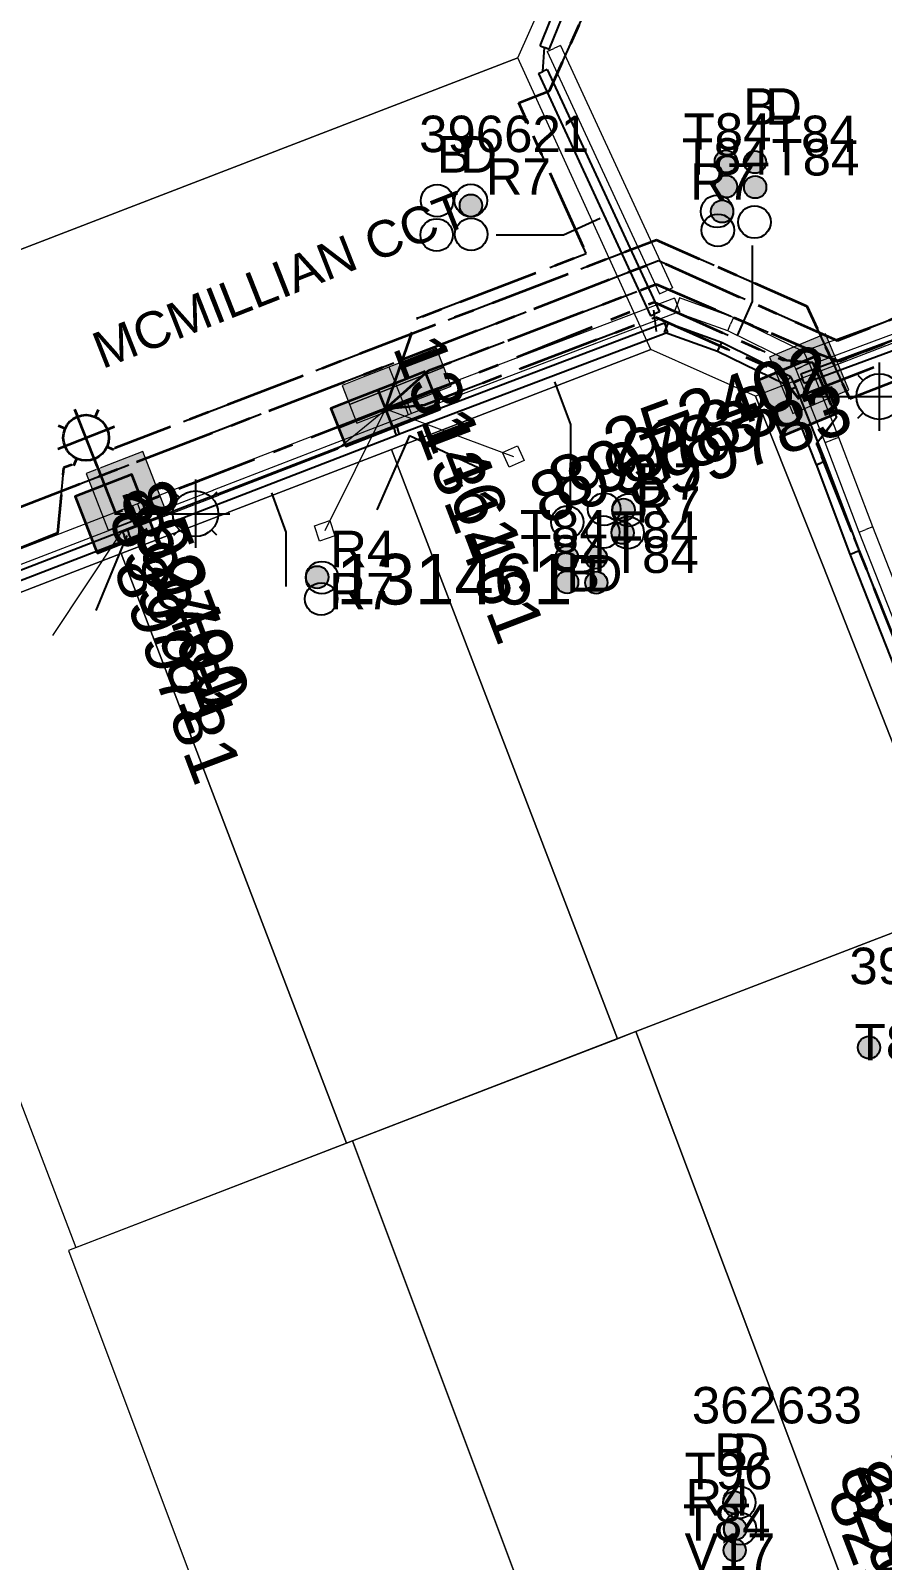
# Model space of a CAD drawing. Header units: metres. Extents: x 0 to 310918, y 0 to 6270107.
# Drawn here: x 310362.1 to 310404.1, y 6269588.5 to 6269664 of the extents above; entities that cross this region are included whole.
import ezdxf
from ezdxf import colors
from ezdxf.entities.mleader import LeaderData, LeaderLine
from ezdxf.enums import TextEntityAlignment as Align
from ezdxf.math import Vec2, Vec3

# ---------------------------------------------------------------- set-up
doc = ezdxf.new("R2010")
doc.units = ezdxf.units.M
doc.linetypes.add('Cable Exist UG', pattern=[7, 4, -1, 1, -1])
doc.linetypes.add('PHANTOMX2', pattern=[6.6, 3, -0.75, 0.2, -0.75, 0.2, -0.75, 0.2, -0.75])
doc.layers.get('0').update_dxf_attribs({"color": 6})
for name, color, linetype, lineweight in [('_User Miscellaneous1', 30, 'Continuous', 13), ('_User_LV_Exist', 5, 'Continuous', 35), ('Cadastre Developer_SP_NEW', 92, 'Continuous', 15), ('Cadastre Land Parcels_SP_EXT', 118, 'Continuous', 15), ('Cadastre Roads_SP_EXT', 218, 'Continuous', 15), ('Cadastre Roads_SP_NEW', 214, 'Continuous', 15), ('Mains_LV_EXT', 163, 'Continuous', 25), ('Mains_LV_SL_EXT', 135, 'Continuous', 25), ('Services_SP_EXT', 42, 'PHANTOMX2', 20)]:
    doc.layers.add(name, color=color, linetype=linetype, lineweight=lineweight)
doc.layers.add('_User Miscellaneous12', color=252, linetype='Continuous', lineweight=13, plot=False, transparency=0.75)
for name, color, linetype in [('Duct_SP_EXT', 30, 'Continuous'), ('SupportsUG_SP_LV_SL_EXT', 7, 'Continuous'), ('Trench_SP_EXT', 7, 'Continuous')]:
    doc.layers.add(name, color=color, linetype=linetype)
doc.layers.add('Features_HIDE', color=1, linetype='Continuous', plot=False)
doc.styles.add('COLUMN_LABEL', font='arial.ttf', dxfattribs={"height": 2})
doc.styles.add('iecARIAL', font='arial.ttf', dxfattribs={"height": 2})
doc.styles.add('POLE_LABEL', font='arial.ttf', dxfattribs={"height": 2})
doc.styles.add('SL_LABEL', font='arial.ttf', dxfattribs={"height": 2})
doc.styles.get("Standard").update_dxf_attribs({"font": 'arial.ttf'})

# ---------------------------------------------------------------- blocks, each defined once
blk = doc.blocks.new('COLUMN_EXT')
blk.add_hatch(color=256).paths.add_polyline_path([(1.5, -1.5), (1.5, 1.5), (-1.5, 1.5), (-1.5, -1.5)])
blk.add_lwpolyline([(1.5, 1.5), (-1.5, 1.5), (-1.5, -1.5), (1.5, -1.5)], close=True)
at = {"flags": 1}
blk.add_attdef('Z', (-1.813, 2.351), '', height=0.2, rotation=180, dxfattribs=at)
at = {"flags": 9}
for tag, p in [('STREETNAME', (-1.813, 1.6)), ('SUBURB', (-1.813, 1.8)), ('NOTES', (-1.813, 2)), ('OWNED_BY', (-1.813, 0.6)), ('LOCATION', (-1.813, 1.4)), ('LEGEND', (-1.813, 1.2)), ('USAGE', (-1.813, 1)), ('STATE', (-1.813, 0.8)), ('COLUMN_TYPE', (-1.813, 0.4))]:
    blk.add_attdef(tag, text='', height=0.2, rotation=180, dxfattribs=at).set_placement(p, align=Align.MIDDLE_LEFT)
for tag, style, p in [('STRUCTURE_PLANT_NUMBER', 'POLE_LABEL', (-1.813, -0.031)), ('STREET_CODE', 'COLUMN_LABEL', (-1.813, 0.2))]:
    blk.add_attdef(tag, text='', height=0.2, rotation=180, dxfattribs=dict(at, style=style)).set_placement(p, align=Align.MIDDLE_LEFT)
at = {"style": 'COLUMN_LABEL', "width": 0.9, "flags": 8}
blk.add_attdef('ASSET_NUM', text='', height=2, rotation=270, dxfattribs=at).set_placement((2, -4), align=Align.MIDDLE_LEFT)
blk = doc.blocks.new('PILLAR_EXT')
blk.add_hatch(color=256).paths.add_polyline_path([(-2.5, 1), (-2.5, -1), (2.5, -1), (2.5, 1)])
for p, q in [((0, 1), (0, -1)), ((-2.5, 0), (2.5, 0))]:
    blk.add_line(p, q)
at = {"ltscale": 10}
blk.add_line((2.5, 0), (-2.5, 0), dxfattribs=at)
blk.add_lwpolyline([(-2.5, -1), (-1.25, -1), (1.25, -1), (2.5, -1), (2.5, 1), (-2.5, 1)], close=True)
at = {"width": 0.9, "flags": 8}
blk.add_attdef('ASSET_NUM', text='', height=2, rotation=90, dxfattribs=at).set_placement((-2, 4), align=Align.MIDDLE_LEFT)
for tag, p, flags in [('OWNED_BY', (0, -0.2), 9), ('STATE', (0, -0.4), 9), ('SUPPORT_TYPE', (0, -0.6), 9), ('USAGE', (0, -0.8), 9), ('LEGEND', (0, -1), 9), ('LOCATION', (0, -1.2), 9), ('NOTES', (0, -1.4), 9), ('PARENT', (0, -1.6), 9), ('STREETNAME', (0, -1.8), 9), ('SUBURB', (0, -2), 1)]:
    blk.add_attdef(tag, p, '', height=0.2, dxfattribs=dict(flags=flags))
blk = doc.blocks.new('DUCT_EXT')
blk.add_circle((0, 0.8), 0.8)
at = {"flags": 1}
blk.add_attdef('Z', (0, 0), '', height=0.2, dxfattribs=at)
at = {"flags": 9}
for tag, p in [('DUCT_CODE', (0, 0)), ('XSECT_TYPE', (0, -0.2)), ('STATE', (0, -0.6)), ('FB_REFERENCE', (0, -0.4)), ('NOTES', (0, -0.8))]:
    blk.add_attdef(tag, text='', height=0.2, dxfattribs=at).set_placement(p, align=Align.MIDDLE_LEFT)
blk = doc.blocks.new('SL_LANTERN_EXT')
at = {"flags": 9}
for tag, p in [('LRATECODE', (-7.4, 0)), ('LOUTREACHVOCAB', (-7.2, 0)), ('LOUTREACH', (-7, 0)), ('LANTNUMBER', (-6.6, 0)), ('LNEW', (-6.4, 0)), ('LMASTVOCAB', (-6.2, 0)), ('LMAST', (-6, 0)), ('LLAMPVOCAB', (-5.8, 0)), ('LLAMP', (-5.6, 0)), ('LEXIST', (-5.4, 0)), ('LCHARGE3PERCENT', (-5.2, 0)), ('LCHARGE3', (-5, 0)), ('LCHARGE2PERCENT', (-4.8, 0)), ('LCHARGE2', (-4.6, 0)), ('LCHARGE1PERCENT', (-4.4, 0)), ('LCHARGE1', (-4.2, 0)), ('LCATEGORY', (-4, 0)), ('LBRACKETVOCAB', (-3.8, 0)), ('LBRACKET', (-3.6, 0)), ('LKINGHEIGHT', (-3.4, 0)), ('CREPLACE', (-3.2, 0)), ('CREMOVE', (-3, 0)), ('CNUMBER', (-2.8, 0)), ('CNEW', (-2.6, 0)), ('CEXIST', (-2.4, 0)), ('USAGE', (-2.2, 0)), ('STATE', (-2, 0)), ('OWNED_BY', (-1.8, 0)), ('ORIENTATION', (-1.6, 0)), ('OPERATING_VOLTAGE', (-1.4, 0)), ('NO_PHASES', (-1.2, 0)), ('LANTERN_TYPE', (-1, 0)), ('LANTERN_PURPOSE', (-0.8, 0)), ('CONTROL_TYPE', (-0.6, 0)), ('CONSTRUCTED_VOLTAGE', (-0.4, 0))]:
    blk.add_attdef(tag, text='', height=0.001, rotation=270, dxfattribs=at).set_placement(p, align=Align.MIDDLE_LEFT)
at = {"style": 'SL_LABEL', "flags": 9}
blk.add_attdef('STREET_CODE', text='', height=0.001, rotation=270, dxfattribs=at).set_placement((0.001, 0), align=Align.MIDDLE_LEFT)
at = {"flags": 1}
blk.add_attdef('Z', (0, 0), '', height=0.001, rotation=270, dxfattribs=at)
at = {"width": 0.9}
blk.add_attdef('LNUMBER', text='', height=1, dxfattribs=at).set_placement((7, -1), align=Align.MIDDLE_LEFT)
at = {"flags": 9}
for tag, p in [('LREMOVE', (0, -7.6)), ('LREPLACE', (0, -7.8)), ('LTYPE', (0, -8)), ('LTYPEVOCAB', (0, -8.2)), ('LEGEND', (0, -8.4)), ('SUBURB', (0, -8.6)), ('STREETNAME', (0, -8.8)), ('LOCATION', (0, -9)), ('NOTES', (0, -9.2)), ('MAINTAINED_BY', (0, -9.863))]:
    blk.add_attdef(tag, text='', height=0.001, dxfattribs=at).set_placement(p, align=Align.MIDDLE_LEFT)
blk.add_attdef('OPERATED_BY', (0, -9.607), '', height=0.001, dxfattribs=at)
at = {"layer": 'Features_HIDE', "width": 0.9}
blk.add_attdef('ASSET_NUM', text='', height=1, dxfattribs=at).set_placement((7, 1), align=Align.MIDDLE_LEFT)
at = {"transparency": 33554651}
blk.add_wipeout([(5.688, 0), (5.061, -1.061), (4, -1.688), (2.939, -1.061), (2.313, 0), (2.939, 1.061), (4, 1.687), (5.061, 1.061)], dxfattribs=at)
for p, q in [((4, 1.687), (4, 0)), ((2.939, 1.061), (3.205, 0.795)), ((5.061, 1.061), (4.795, 0.795)), ((0, 0), (4, 0)), ((4, 0), (5.688, 0)), ((4, 0), (4, -1.688)), ((2.939, -1.061), (3.205, -0.795)), ((5.061, -1.061), (4.795, -0.795))]:
    blk.add_line(p, q)
blk.add_circle((4, 0), 1.125)
blk = doc.blocks.new('CCP_EXT')
at = {"flags": 9}
for tag, p in [('USAGE', (0, -1.2)), ('LEGEND', (0, -1.4)), ('LIFE_SUPPORT', (0, -1.6)), ('STATE', (0, -1.8)), ('NOTES', (0, -2))]:
    blk.add_attdef(tag, text='', height=0.2, dxfattribs=at).set_placement(p, align=Align.MIDDLE_LEFT)
at = {"transparency": 33554651}
blk.add_wipeout([(0, 0.566), (0.566, 0), (0, -0.566), (-0.566, 0)], dxfattribs=at)
blk.add_lwpolyline([(-0.566, 0), (0, 0.566), (0.566, 0), (0, -0.566), (-0.566, 0)])
at = {"flags": 1}
blk.add_attdef('Z', (0, 0), '', height=0.2, dxfattribs=at)
at = {"flags": 9}
for tag, p in [('CCP_TYPE', (0, 0)), ('OPERATING_VOLTAGE', (0, -0.6)), ('ORIENTATION', (0, -0.8)), ('CONSTRUCTED_VOLTAGE', (0, -0.2)), ('NO_PHASES', (0, -0.4)), ('OWNED_BY', (0, -1))]:
    blk.add_attdef(tag, text='', height=0.2, dxfattribs=at).set_placement(p, align=Align.MIDDLE_LEFT)
blk = doc.blocks.new('CABLE_LARGE_EXT')
h = blk.add_hatch(color=256)
edge = h.paths.add_edge_path()
edge.add_arc((0, 0.55), 0.55, 0, 360)
blk.add_circle((0, 0.55), 0.55)
at = {"flags": 1}
blk.add_attdef('Z', (0, 0), '', height=0.2, dxfattribs=at)
at = {"flags": 9}
for tag, p in [('COND_CODE', (0, 0)), ('XSECT_SIZE', (0, -0.6)), ('STATE', (0, -0.4)), ('FB_REFERENCE', (0, -0.2)), ('NOTES', (0, -0.8))]:
    blk.add_attdef(tag, text='', height=0.2, dxfattribs=at).set_placement(p, align=Align.MIDDLE_LEFT)
blk = doc.blocks.new('*U394')
at = {"style": 'SL_LABEL'}
for tag, height, rotation, flags, p in [('ASSET_NUM', 1, 111.41982, 8, (-3.487, 6.151)), ('STREET_CODE', 0.001, 270, 9, (0.001, 0))]:
    blk.add_attdef(tag, text='', height=height, rotation=rotation, dxfattribs=dict(at, flags=flags)).set_placement(p, align=Align.MIDDLE_LEFT)
for tag, height, rotation, flags, p in [('LNUMBER', 1, 111.41982, 8, (-1.625, 6.882)), ('LREMOVE', 0.2, 270, 9, (-1.4, 1.6)), ('LREPLACE', 0.2, 270, 9, (-1.4, 1.4)), ('LTYPEVOCAB', 0.2, 270, 9, (-1.4, 1)), ('LEGEND', 0.2, 270, 9, (-1.4, 0.8)), ('LTYPE', 0.2, 270, 9, (-1.4, 1.2)), ('SUBURB', 0.2, 270, 9, (-1.4, 0.6)), ('STREETNAME', 0.2, 270, 9, (-1.4, 0.4)), ('LOCATION', 0.2, 270, 9, (-1.4, 0.2)), ('LNEW', 0.2, 270, 9, (-6.4, 0)), ('LMASTVOCAB', 0.2, 270, 9, (-6.2, 0)), ('LMAST', 0.2, 270, 9, (-6, 0)), ('LLAMPVOCAB', 0.2, 270, 9, (-5.8, 0)), ('LLAMP', 0.2, 270, 9, (-5.6, 0)), ('LEXIST', 0.2, 270, 9, (-5.4, 0)), ('LCHARGE3PERCENT', 0.2, 270, 9, (-5.2, 0)), ('LCHARGE3', 0.2, 270, 9, (-5, 0)), ('LCHARGE2PERCENT', 0.2, 270, 9, (-4.8, 0)), ('LCHARGE2', 0.2, 270, 9, (-4.6, 0)), ('LCHARGE1PERCENT', 0.2, 270, 9, (-4.4, 0)), ('LCHARGE1', 0.2, 270, 9, (-4.2, 0)), ('LCATEGORY', 0.2, 270, 9, (-4, 0)), ('LBRACKETVOCAB', 0.2, 270, 9, (-3.8, 0)), ('LBRACKET', 0.2, 270, 9, (-3.6, 0)), ('LKINGHEIGHT', 0.2, 270, 9, (-3.4, 0)), ('CREPLACE', 0.2, 270, 9, (-3.2, 0)), ('CREMOVE', 0.2, 270, 9, (-3, 0)), ('CNUMBER', 0.2, 270, 9, (-2.8, 0)), ('CNEW', 0.2, 270, 9, (-2.6, 0)), ('CEXIST', 0.2, 270, 9, (-2.4, 0)), ('USAGE', 0.2, 270, 9, (-2.2, 0)), ('STATE', 0.2, 270, 9, (-2, 0)), ('OWNED_BY', 0.2, 270, 9, (-1.8, 0)), ('ORIENTATION', 0.2, 270, 9, (-1.6, 0)), ('OPERATING_VOLTAGE', 0.2, 270, 9, (-1.4, 0)), ('MAINTAINED_BY', 0.2, 270, 9, (-1.4, -0.663)), ('NOTES', 0.2, 270, 9, (-1.4, 0)), ('NO_PHASES', 0.2, 270, 9, (-1.2, 0)), ('LANTERN_TYPE', 0.2, 270, 9, (-1, 0)), ('LANTERN_PURPOSE', 0.2, 270, 9, (-0.8, 0)), ('CONTROL_TYPE', 0.2, 270, 9, (-0.6, 0)), ('CONSTRUCTED_VOLTAGE', 0.2, 270, 9, (-0.4, 0))]:
    blk.add_attdef(tag, text='', height=height, rotation=rotation, dxfattribs=dict(flags=flags)).set_placement(p, align=Align.MIDDLE_LEFT)
for tag, p, height, flags in [('OPERATED_BY', (-1.4, -0.407), 0.2, 9), ('Z', (0, 0), 0.001, 1)]:
    blk.add_attdef(tag, p, '', height=height, rotation=270, dxfattribs=dict(flags=flags))
at = {"transparency": 33554651}
blk.add_wipeout([(-2.077, 5.295), (-0.861, 5.098), (0.11, 4.34), (-0.086, 3.124), (-0.844, 2.153), (-2.061, 2.349), (-3.032, 3.107), (-2.836, 4.324)], dxfattribs=at)
for p, q in [((-1.872, 4.771), (-2.009, 5.12)), ((-0.913, 2.327), (-2.009, 5.12)), ((-0.861, 5.098), (-1.011, 4.755)), ((-2.857, 3.176), (-0.064, 4.272)), ((-2.836, 4.324), (-2.492, 4.174)), ((-0.413, 4.135), (-0.064, 4.272)), ((-2.857, 3.176), (-2.508, 3.313)), ((-0.086, 3.124), (-0.43, 3.274)), ((-2.061, 2.349), (-1.911, 2.693)), ((0, 0), (-1.05, 2.676))]:
    blk.add_line(p, q)
blk.add_circle((-1.461, 3.724), 1.125)
at = {"flags": 9}
for tag, p in [('LANTNUMBER', (-1.4, 2.6)), ('LOUTREACH', (-1.4, 2.2)), ('LOUTREACHVOCAB', (-1.4, 2)), ('LRATECODE', (-1.4, 1.8))]:
    blk.add_attdef(tag, text='', height=0.2, rotation=270, dxfattribs=at).set_placement(p, align=Align.MIDDLE_LEFT)

msp = doc.modelspace()

# ---------------------------------------------------------------- linework, layer by layer
at = {"layer": '_User Miscellaneous1'}
for p, q in [((310387.556, 6269662.972), (310387.883, 6269663.123)), ((310387.556, 6269662.972), (310393.085, 6269651.014)), ((310388.21, 6269663.274), (310387.883, 6269663.123)), ((310388.21, 6269663.274), (310393.739, 6269651.317)), ((310393.085, 6269651.014), (310393.412, 6269651.166)), ((310393.739, 6269651.317), (310393.412, 6269651.166)), ((310393.832, 6269650.811), (310393.96, 6269650.474)), ((310394.083, 6269650.813), (310393.96, 6269650.474)), ((310396.739, 6269649.851), (310394.083, 6269650.813)), ((310393.838, 6269650.136), (310393.96, 6269650.474)), ((310396.458, 6269649.187), (310393.838, 6269650.136)), ((310394.088, 6269650.138), (310393.96, 6269650.474)), ((310396.458, 6269649.187), (310396.598, 6269649.519)), ((310396.739, 6269649.851), (310396.598, 6269649.519)), ((310380.602, 6269645.781), (310380.451, 6269645.722)), ((310380.451, 6269645.722), (310380.581, 6269645.387)), ((310380.711, 6269645.051), (310380.581, 6269645.387)), ((310380.602, 6269645.781), (310380.732, 6269645.445)), ((310380.604, 6269645.782), (310380.732, 6269645.445)), ((310380.862, 6269645.11), (310380.732, 6269645.445)), ((310380.86, 6269645.109), (310380.732, 6269645.445)), ((310380.862, 6269645.11), (310380.711, 6269645.051)), ((310402.934, 6269639.256), (310403.27, 6269639.385)), ((310403.606, 6269639.515), (310403.27, 6269639.385)), ((310410.254, 6269622.588), (310403.606, 6269639.515)), ((310409.582, 6269622.33), (310402.934, 6269639.256))]:
    msp.add_line(p, q, dxfattribs=at)
at = {"layer": 'Cadastre Developer_SP_NEW', "linetype": 'Continuous'}
msp.add_lwpolyline([(310390.037, 6269576.979), (310377.941, 6269609.223), (310363.939, 6269603.815), (310376.028, 6269571.559), (310390.037, 6269576.979)], close=True, dxfattribs=at)
at = {"layer": 'Cadastre Land Parcels_SP_EXT', "linetype": 'Continuous'}
msp.add_lwpolyline([(310332.21, 6269641.893), (310386.098, 6269662.669), (310386.098, 6269662.669), (310388.403, 6269667.844)], dxfattribs=at)
for points in [[(310391.931, 6269614.61), (310407.787, 6269620.715), (310401.143, 6269637.631), (310397.827, 6269645.972), (310392.666, 6269648.27), (310379.871, 6269643.336), (310391.015, 6269614.257), (310391.931, 6269614.61)], [(310377.941, 6269609.223), (310391.015, 6269614.257), (310379.871, 6269643.336), (310366.538, 6269638.196), (310377.652, 6269609.111), (310377.941, 6269609.223)], [(310377.652, 6269609.111), (310366.538, 6269638.196), (310353.203, 6269633.057), (310364.302, 6269603.955), (310377.652, 6269609.111)], [(310416.187, 6269587.096), (310418.5, 6269592.336), (310407.787, 6269620.715), (310391.931, 6269614.61), (310404.045, 6269582.399), (310416.187, 6269587.096)], [(310404.045, 6269582.399), (310391.931, 6269614.61), (310377.941, 6269609.223), (310390.037, 6269576.979), (310404.045, 6269582.399)], [(310390.037, 6269576.979), (310377.941, 6269609.223), (310363.939, 6269603.815), (310376.028, 6269571.559), (310390.037, 6269576.979)]]:
    msp.add_lwpolyline(points, close=True, dxfattribs=at)
at = {"layer": 'Cadastre Roads_SP_NEW', "color": 218, "lineweight": 15, "flags": 128}
msp.add_lwpolyline([(310386.098, 6269662.669), (310388.403, 6269667.844), (310360.389, 6269741.011)], dxfattribs=at)
at = {"layer": 'Duct_SP_EXT'}
for p, q in [((310387.202, 6269663.258), (310389.085, 6269667.933)), ((310387.648, 6269663.079), (310389.601, 6269667.928)), ((310387.202, 6269663.258), (310387.425, 6269663.168)), ((310387.648, 6269663.079), (310387.425, 6269663.168)), ((310387.121, 6269661.889), (310387.338, 6269661.99)), ((310387.556, 6269662.091), (310387.338, 6269661.99)), ((310387.556, 6269662.091), (310393.085, 6269650.134)), ((310387.121, 6269661.889), (310392.65, 6269649.932)), ((310392.65, 6269649.932), (310392.867, 6269650.033)), ((310393.085, 6269650.134), (310392.867, 6269650.033)), ((310393.33, 6269649.566), (310393.416, 6269649.342)), ((310393.334, 6269649.116), (310393.416, 6269649.342)), ((310393.497, 6269649.567), (310393.416, 6269649.342)), ((310393.501, 6269649.117), (310393.416, 6269649.342)), ((310380.101, 6269644.537), (310379.949, 6269644.478)), ((310379.949, 6269644.478), (310380.036, 6269644.254)), ((310380.122, 6269644.03), (310380.036, 6269644.254)), ((310380.101, 6269644.537), (310380.188, 6269644.313)), ((310380.102, 6269644.537), (310380.188, 6269644.313)), ((310380.274, 6269644.089), (310380.122, 6269644.03)), ((310380.274, 6269644.089), (310380.188, 6269644.313)), ((310380.273, 6269644.088), (310380.188, 6269644.313)), ((310402.501, 6269638.167), (310402.725, 6269638.253)), ((310409.15, 6269621.24), (310402.501, 6269638.167)), ((310402.949, 6269638.339), (310402.725, 6269638.253)), ((310409.598, 6269621.413), (310402.949, 6269638.339))]:
    msp.add_line(p, q, dxfattribs=at)
for points in [[(310385.04, 6269653.925), (310388.352, 6269653.925), (310390.172, 6269654.755)], [(310397.662, 6269653.396), (310397.662, 6269650.64), (310396.918, 6269648.965)], [(310388.694, 6269640.812), (310388.713, 6269644.568), (310387.936, 6269646.681)], [(310374.682, 6269636.576), (310374.682, 6269639.258), (310373.964, 6269641.193)]]:
    msp.add_lwpolyline(points, dxfattribs=at)
at = {"layer": 'Trench_SP_EXT', "linetype": 'Cable Exist UG'}
for points in [[(310387.338, 6269661.99), (310387.425, 6269663.168)], [(310392.798, 6269650.204), (310392.928, 6269649.156)], [(310380.766, 6269644.019), (310378.872, 6269639.738)]]:
    msp.add_lwpolyline(points, dxfattribs=at)

# ---------------------------------------------------------------- block references
at = {"layer": 'Duct_SP_EXT'}
for name, p, rotation in [('CABLE_LARGE_EXT', (310396.915, 6269657.549), 89.9420580743948), ('CABLE_LARGE_EXT', (310398.351, 6269657.518), 89.9420580743948), ('CABLE_LARGE_EXT', (310396.924, 6269656.313), 89.9420580743948), ('CABLE_LARGE_EXT', (310398.36, 6269656.283), 89.9420580743948), ('DUCT_EXT', (310396.729, 6269655.082), 89.80511715116447), ('CABLE_LARGE_EXT', (310396.729, 6269655.082), 89.93379584226952), ('DUCT_EXT', (310398.577, 6269654.55), 89.34391821170637), ('DUCT_EXT', (310383.807, 6269653.155), 0.4123655589125262), ('DUCT_EXT', (310396.77, 6269654.155), 90.0000000000002), ('DUCT_EXT', (310389.562, 6269640.367), 271.4814571386976), ('DUCT_EXT', (310390.754, 6269640.342), 270.129922182565), ('CABLE_LARGE_EXT', (310390.77, 6269640.358), 270.2767890578168), ('DUCT_EXT', (310387.743, 6269639.752), 269.6869114406522), ('DUCT_EXT', (310389.51, 6269639.259), 269.9999999666496), ('DUCT_EXT', (310390.724, 6269639.229), 270.3897611810254), ('CABLE_LARGE_EXT', (310390.722, 6269639.224), 270.2767890578168), ('CABLE_LARGE_EXT', (310387.97, 6269638.021), 270.2850512823957), ('DUCT_EXT', (310375.641, 6269637.015), 270.129922182565), ('CABLE_LARGE_EXT', (310389.406, 6269637.999), 270.2850512823957), ('CABLE_LARGE_EXT', (310375.657, 6269637.031), 270.2767890578168), ('CABLE_LARGE_EXT', (310387.986, 6269636.785), 270.2850512823957), ('CABLE_LARGE_EXT', (310389.423, 6269636.763), 270.2850512823957), ('DUCT_EXT', (310375.605, 6269636.009), 266.4458217760459), ('DUCT_EXT', (310396.226, 6269591.37), 270.6282498513623), ('CABLE_LARGE_EXT', (310396.238, 6269591.375), 269.9999999999998), ('DUCT_EXT', (310396.265, 6269590.068), 270.6282498513623), ('CABLE_LARGE_EXT', (310396.277, 6269590.073), 269.9999999999998), ('CABLE_LARGE_EXT', (310396.3, 6269588.788), 294.5702991387427)]:
    msp.add_blockref(name, p, dxfattribs=dict(at, rotation=rotation))
for name, p in [('DUCT_EXT', (310382.121, 6269654.813)), ('DUCT_EXT', (310383.786, 6269654.824)), ('CABLE_LARGE_EXT', (310383.786, 6269654.824)), ('DUCT_EXT', (310382.097, 6269653.126)), ('CABLE_LARGE_EXT', (310403.426, 6269613.278))]:
    msp.add_blockref(name, p, dxfattribs=at)
at = {"layer": 'Features_HIDE'}
ref = msp.add_blockref('PILLAR_EXT', (310379.58, 6269645.342), dxfattribs=dict(at, rotation=201.5124472152784))
ref.add_attrib('ASSET_NUM', '131461', dxfattribs={"layer": '0', "height": 2.5, "rotation": 290.89512, "style": 'iecARIAL'}).set_placement((310381.08, 6269648.842), align=Align.MIDDLE_LEFT)
at = {"layer": 'SupportsUG_SP_LV_SL_EXT'}
ref = msp.add_blockref('COLUMN_EXT', (310399.929, 6269645.947), dxfattribs=dict(at, rotation=112.6146153791424))
ref.add_attrib('ASSET_NUM', '899783', dxfattribs={"layer": '0', "height": 2.5, "rotation": 20.24329, "style": 'COLUMN_LABEL'}).set_placement((310401.929, 6269646.697), align=Align.TOP_RIGHT)
ref = msp.add_blockref('COLUMN_EXT', (310366.203, 6269640.168), dxfattribs=dict(at, rotation=201.2594683236999))
ref.add_attrib('ASSET_NUM', '899781', dxfattribs={"layer": '0', "height": 2.5, "rotation": 290.74782, "style": 'COLUMN_LABEL'}).set_placement((310368.203, 6269640.918), align=Align.TOP_LEFT)
ref = msp.add_blockref('COLUMN_EXT', (310404.687, 6269580.545), dxfattribs=dict(at, rotation=21.11769112191832))
ref.add_attrib('ASSET_NUM', '829909', dxfattribs={"layer": '0', "height": 2.5, "rotation": 291.11769, "style": 'COLUMN_LABEL'}).set_placement((310406.687, 6269581.295), align=Align.MIDDLE_RIGHT)

# ---------------------------------------------------------------- texts
at = {"layer": '_User_LV_Exist'}
msp.add_text('MCMILLIAN CCT', height=1.8, rotation=21.48368, dxfattribs=at).set_placement((310365.601, 6269647.292))
at = {"layer": 'Duct_SP_EXT'}
for s, p in [('B', (310397.224, 6269659.363)), ('D', (310398.298, 6269659.363)), ('396621', (310381.233, 6269658.01)), ('T84', (310394.28, 6269658.13)), ('T84', (310398.537, 6269658.011)), ('B', (310382.108, 6269656.999)), ('D', (310383.263, 6269656.999)), ('T84', (310394.201, 6269656.897)), ('T84', (310398.616, 6269656.857)), ('R7', (310384.518, 6269655.907)), ('R7', (310394.599, 6269655.664)), ('R7', (310391.91, 6269639.721)), ('T84', (310386.205, 6269638.547)), ('T84', (310390.677, 6269638.479)), ('T84', (310386.222, 6269637.311)), ('T84', (310390.693, 6269637.243)), ('B', (310388.484, 6269636.327)), ('D', (310389.446, 6269636.325)), ('R7', (310376.799, 6269635.448)), ('396622', (310402.458, 6269616.953)), ('T84', (310402.718, 6269613.185)), ('362633', (310394.687, 6269595.275)), ('B', (310395.787, 6269592.98)), ('D', (310396.686, 6269592.98)), ('T96', (310394.332, 6269592.026)), ('R4', (310394.371, 6269590.725)), ('T84', (310394.236, 6269589.485)), ('V17', (310394.328, 6269588.048))]:
    msp.add_text(s, height=1.8, dxfattribs=at).set_placement(p)

# ---------------------------------------------------------------- next in the draw order: block references
at = {"layer": 'Features_HIDE'}
ref = msp.add_blockref('SL_LANTERN_EXT', (310399.929, 6269645.947), dxfattribs=at)
ref.add_attrib('ASSET_NUM', '252402', dxfattribs={"layer": '0', "height": 2.5, "rotation": 20.24329, "style": 'iecARIAL'}).set_placement((310401.429, 6269647.447), align=Align.MIDDLE_RIGHT)
ref = msp.add_blockref('SL_LANTERN_EXT', (310366.203, 6269640.168), dxfattribs=at)
ref.add_attrib('ASSET_NUM', '252400', dxfattribs={"layer": '0', "height": 2.5, "rotation": 290.74781, "style": 'iecARIAL'}).set_placement((310367.703, 6269641.668), align=Align.MIDDLE_LEFT)
ref = msp.add_blockref('SL_LANTERN_EXT', (310404.687, 6269580.545), dxfattribs=at)
ref.add_attrib('ASSET_NUM', '236810', dxfattribs={"layer": '0', "height": 2.5, "rotation": 291.11769, "style": 'iecARIAL'}).set_placement((310406.187, 6269582.045), align=Align.BOTTOM_RIGHT)
at = {"layer": 'Services_SP_EXT'}
for p, rotation in [((310385.882, 6269642.989), 159.5124472529606), ((310376.578, 6269639.322), 63.51244719330421)]:
    msp.add_blockref('CCP_EXT', p, dxfattribs=dict(at, rotation=rotation))

# ---------------------------------------------------------------- next in the draw order: linework, layer by layer
at = {"layer": '_User Miscellaneous1'}
for p, q in [((310400.57, 6269648.312), (310417.55, 6269654.592)), ((310400.819, 6269647.636), (310417.8, 6269653.917)), ((310393.832, 6269650.811), (310380.604, 6269645.782)), ((310394.088, 6269650.138), (310380.86, 6269645.109)), ((310399.673, 6269647.613), (310396.458, 6269649.187)), ((310400.211, 6269648.151), (310396.739, 6269649.851)), ((310399.673, 6269647.613), (310399.942, 6269647.882)), ((310400.211, 6269648.151), (310399.942, 6269647.882)), ((310400.478, 6269647.604), (310400.211, 6269648.151)), ((310400.57, 6269648.312), (310400.694, 6269647.974)), ((310400.819, 6269647.636), (310400.694, 6269647.974)), ((310399.831, 6269647.288), (310399.673, 6269647.613)), ((310399.82, 6269647.313), (310400.155, 6269647.446)), ((310401.267, 6269643.675), (310399.82, 6269647.313)), ((310399.831, 6269647.288), (310400.155, 6269647.446)), ((310400.478, 6269647.604), (310400.155, 6269647.446)), ((310400.489, 6269647.579), (310400.155, 6269647.446)), ((310401.938, 6269643.935), (310400.489, 6269647.579)), ((310380.451, 6269645.722), (310367.337, 6269640.651)), ((310380.711, 6269645.051), (310367.597, 6269639.979)), ((310401.938, 6269643.935), (310401.603, 6269643.805)), ((310401.94, 6269643.932), (310401.603, 6269643.805)), ((310401.94, 6269643.932), (310401.938, 6269643.935)), ((310403.606, 6269639.515), (310401.94, 6269643.932)), ((310401.266, 6269643.678), (310401.603, 6269643.805)), ((310402.934, 6269639.256), (310401.266, 6269643.678)), ((310401.266, 6269643.678), (310401.267, 6269643.675)), ((310401.267, 6269643.675), (310401.603, 6269643.805)), ((310367.093, 6269640.556), (310338.795, 6269629.625)), ((310367.337, 6269640.651), (310367.093, 6269640.556)), ((310367.093, 6269640.556), (310367.093, 6269640.556)), ((310367.093, 6269640.556), (310367.223, 6269640.22)), ((310367.093, 6269640.556), (310367.223, 6269640.22)), ((310367.352, 6269639.885), (310367.223, 6269640.22)), ((310367.352, 6269639.885), (310367.223, 6269640.22)), ((310367.337, 6269640.651), (310367.467, 6269640.315)), ((310367.337, 6269640.651), (310367.467, 6269640.315)), ((310367.597, 6269639.979), (310367.467, 6269640.315)), ((310367.597, 6269639.979), (310367.467, 6269640.315)), ((310367.352, 6269639.885), (310339.054, 6269628.953)), ((310367.597, 6269639.979), (310367.352, 6269639.885)), ((310367.352, 6269639.885), (310367.352, 6269639.885))]:
    msp.add_line(p, q, dxfattribs=at)
at = {"layer": '_User Miscellaneous12'}
for points in [[(310379.622, 6269645.326), (310377.184, 6269643.343), (310377.184, 6269643.343), (310366.499, 6269639.211), (310363.145, 6269634.161)], [(310379.58, 6269645.342), (310376.578, 6269639.322)], [(310379.58, 6269645.342), (310385.882, 6269642.989)]]:
    msp.add_lwpolyline(points, dxfattribs=at)
at = {"layer": '_User_LV_Exist', "linetype": 'Cable Exist UG', "flags": 128}
msp.add_lwpolyline([(310445.05, 6269712.04), (310444.331, 6269713.906), (310448.063, 6269715.345), (310453.819, 6269700.416), (310440.756, 6269695.38), (310448.441, 6269675.446), (310448.441, 6269675.446), (310448.441, 6269675.446), (310421.51, 6269664.81), (310421.51, 6269664.81), (310417.926, 6269663.436), (310413.542, 6269653.334), (310401.876, 6269648.693), (310393.041, 6269652.639), (310336.928, 6269630.99), (310336.928, 6269630.99, -0.072391), (310322.454, 6269627.993), (310322.454, 6269627.993), (310320.928, 6269626.054), (310316.314, 6269626.195), (310311.54, 6269626.938), (310308.641, 6269627.713)], format="xyb", dxfattribs=at)
at = {"layer": '_User_LV_Exist', "color": 4, "linetype": 'Cable Exist UG', "flags": 128}
for points in [[(310379.58, 6269645.342), (310381.141, 6269649.81), (310381.141, 6269649.81), (310389.475, 6269653.009), (310386.145, 6269660.445), (310386.145, 6269660.445), (310387.661, 6269661.039), (310387.661, 6269661.039), (310390.637, 6269667.589), (310383.134, 6269687.334)], [(310399.929, 6269645.947), (310416.87, 6269652.509), (310416.87, 6269652.509), (310419.694, 6269659.192), (310419.694, 6269659.192), (310419.694, 6269659.192)], [(310379.58, 6269645.342), (310381.496, 6269645.544), (310381.496, 6269645.544), (310392.913, 6269649.866), (310398.842, 6269647.222), (310399.971, 6269645.841)], [(310379.648, 6269645.368), (310366.267, 6269640.193)]]:
    msp.add_lwpolyline(points, dxfattribs=at)
at = {"layer": '_User_LV_Exist', "linetype": 'Cable Exist UG', "flags": 128}
for points in [[(310379.594, 6269645.362), (310381.689, 6269647.23), (310392.934, 6269651.5), (310401.039, 6269648.021), (310401.983, 6269647.701), (310415.592, 6269653.03), (310418.251, 6269659.204), (310419.222, 6269661.527), (310423.399, 6269663.216), (310424.262, 6269662.615), (310424.262, 6269662.615), (310451.003, 6269672.973)], [(310432.75, 6269633.98), (310430.634, 6269634.253), (310424.399, 6269631.849), (310424.399, 6269631.849), (310416.784, 6269651.428), (310402.48, 6269645.833), (310400.37, 6269650.395), (310400.37, 6269650.395), (310392.942, 6269653.672), (310363.695, 6269642.431), (310363.393, 6269639.201), (310340.54, 6269630.051), (310337.648, 6269629.125)], [(310379.563, 6269645.279), (310392.835, 6269650.614), (310392.835, 6269650.614), (310399.173, 6269647.759), (310400.661, 6269647.631), (310401.819, 6269644.912), (310400.835, 6269643.623), (310400.835, 6269643.623), (310409.65, 6269621.443), (310418.701, 6269597.12), (310418.701, 6269597.12), (310423.29, 6269597.235), (310425.027, 6269591.861), (310420.627, 6269582.386), (310418.866, 6269581.479), (310423.415, 6269569.325)]]:
    msp.add_lwpolyline(points, dxfattribs=at)
at = {"layer": 'Cadastre Developer_SP_NEW', "linetype": 'Continuous'}
msp.add_lwpolyline([(310332.21, 6269641.893), (310386.098, 6269662.669), (310386.098, 6269662.669), (310388.403, 6269667.844)], dxfattribs=at)
for points in [[(310391.931, 6269614.61), (310407.787, 6269620.715), (310401.143, 6269637.631), (310397.827, 6269645.972), (310392.666, 6269648.27), (310379.871, 6269643.336), (310391.015, 6269614.257), (310391.931, 6269614.61)], [(310377.941, 6269609.223), (310391.015, 6269614.257), (310379.871, 6269643.336), (310366.538, 6269638.196), (310377.652, 6269609.111), (310377.941, 6269609.223)], [(310377.652, 6269609.111), (310366.538, 6269638.196), (310353.203, 6269633.057), (310364.302, 6269603.955), (310377.652, 6269609.111)], [(310416.187, 6269587.096), (310418.5, 6269592.336), (310407.787, 6269620.715), (310391.931, 6269614.61), (310404.045, 6269582.399), (310416.187, 6269587.096)], [(310404.045, 6269582.399), (310391.931, 6269614.61), (310377.941, 6269609.223), (310390.037, 6269576.979), (310404.045, 6269582.399)]]:
    msp.add_lwpolyline(points, close=True, dxfattribs=at)
at = {"layer": 'Cadastre Roads_SP_EXT', "linetype": 'Continuous'}
msp.add_lwpolyline([(310353.203, 6269633.057), (310366.538, 6269638.196), (310379.871, 6269643.336), (310379.871, 6269643.336), (310392.666, 6269648.271), (310386.098, 6269662.669), (310332.21, 6269641.893)], dxfattribs=at)
msp.add_lwpolyline([(310438.67, 6269600.141), (310427.931, 6269628.473), (310421.308, 6269645.34), (310417.982, 6269653.741), (310397.827, 6269645.972), (310401.143, 6269637.631), (310407.787, 6269620.715), (310418.5, 6269592.336), (310438.67, 6269600.141)], close=True, dxfattribs=at)
at = {"layer": 'Duct_SP_EXT'}
for p, q in [((310400.066, 6269647.067), (310417.047, 6269653.347)), ((310400.233, 6269646.616), (310417.214, 6269652.897)), ((310393.33, 6269649.566), (310380.102, 6269644.537)), ((310396.148, 6269648.608), (310393.497, 6269649.567)), ((310393.501, 6269649.117), (310380.273, 6269644.088)), ((310395.96, 6269648.165), (310393.334, 6269649.116)), ((310395.96, 6269648.165), (310396.054, 6269648.386)), ((310396.148, 6269648.608), (310396.054, 6269648.386)), ((310399.577, 6269646.929), (310396.148, 6269648.608)), ((310399.218, 6269646.57), (310395.96, 6269648.165)), ((310399.577, 6269646.929), (310399.397, 6269646.749)), ((310399.826, 6269646.419), (310399.577, 6269646.929)), ((310400.066, 6269647.067), (310400.15, 6269646.841)), ((310399.218, 6269646.57), (310399.397, 6269646.749)), ((310399.394, 6269646.208), (310399.218, 6269646.57)), ((310399.387, 6269646.225), (310399.61, 6269646.313)), ((310400.834, 6269642.586), (310399.387, 6269646.225)), ((310399.394, 6269646.208), (310399.61, 6269646.313)), ((310399.826, 6269646.419), (310399.61, 6269646.313)), ((310399.833, 6269646.402), (310399.61, 6269646.313)), ((310401.282, 6269642.759), (310399.833, 6269646.402)), ((310400.233, 6269646.616), (310400.15, 6269646.841)), ((310379.949, 6269644.478), (310366.835, 6269639.406)), ((310380.122, 6269644.03), (310367.009, 6269638.958)), ((310400.833, 6269642.588), (310401.058, 6269642.673)), ((310402.501, 6269638.167), (310400.833, 6269642.588)), ((310400.833, 6269642.588), (310400.834, 6269642.586)), ((310400.834, 6269642.586), (310401.058, 6269642.673)), ((310401.282, 6269642.759), (310401.058, 6269642.673)), ((310401.282, 6269642.757), (310401.058, 6269642.673)), ((310401.282, 6269642.757), (310401.282, 6269642.759)), ((310402.949, 6269638.339), (310401.282, 6269642.757)), ((310366.835, 6269639.406), (310366.591, 6269639.312)), ((310366.835, 6269639.406), (310366.922, 6269639.182)), ((310366.835, 6269639.406), (310366.922, 6269639.182)), ((310366.591, 6269639.312), (310338.293, 6269628.38)), ((310366.764, 6269638.864), (310338.466, 6269627.932)), ((310366.591, 6269639.312), (310366.591, 6269639.312)), ((310366.591, 6269639.312), (310366.678, 6269639.088)), ((310366.591, 6269639.312), (310366.678, 6269639.088)), ((310366.764, 6269638.864), (310366.678, 6269639.088)), ((310366.764, 6269638.864), (310366.678, 6269639.088)), ((310367.009, 6269638.958), (310366.764, 6269638.864)), ((310366.764, 6269638.864), (310366.764, 6269638.864)), ((310367.009, 6269638.958), (310366.922, 6269639.182)), ((310367.009, 6269638.958), (310366.922, 6269639.182))]:
    msp.add_line(p, q, dxfattribs=at)
at = {"layer": 'Mains_LV_EXT', "linetype": 'Cable Exist UG'}
msp.add_lwpolyline([(310441.687, 6269693.841), (310441.86, 6269691.956), (310446.349, 6269680.332), (310450.526, 6269674.926), (310450.526, 6269674.926), (310422.376, 6269664.038), (310421.51, 6269664.81), (310417.926, 6269663.436), (310413.542, 6269653.334), (310401.876, 6269648.693), (310393.041, 6269652.639), (310336.928, 6269630.99), (310336.928, 6269630.99, -0.072391), (310322.454, 6269627.993), (310322.454, 6269627.993), (310320.928, 6269626.054), (310316.314, 6269626.195), (310311.54, 6269626.938), (310308.641, 6269627.713)], format="xyb", dxfattribs=at)
for points in [[(310379.594, 6269645.362), (310381.689, 6269647.23), (310392.934, 6269651.5), (310401.039, 6269648.021), (310401.983, 6269647.701), (310415.592, 6269653.03), (310418.66, 6269660.152), (310419.002, 6269662.256), (310420.89, 6269663.09), (310422.777, 6269662.04), (310422.777, 6269662.04), (310449.971, 6269672.567)], [(310432.75, 6269633.98), (310430.634, 6269634.253), (310424.399, 6269631.849), (310424.399, 6269631.849), (310416.784, 6269651.428), (310402.48, 6269645.833), (310400.37, 6269650.395), (310400.37, 6269650.395), (310392.942, 6269653.672), (310363.695, 6269642.431), (310363.393, 6269639.201), (310340.54, 6269630.051), (310337.648, 6269629.125)], [(310379.563, 6269645.279), (310392.835, 6269650.614), (310392.835, 6269650.614), (310399.173, 6269647.759), (310400.661, 6269647.631), (310401.819, 6269644.912), (310400.835, 6269643.623), (310400.835, 6269643.623), (310409.65, 6269621.443), (310418.701, 6269597.12), (310418.701, 6269597.12), (310423.29, 6269597.235), (310425.027, 6269591.861), (310420.627, 6269582.386), (310418.866, 6269581.479), (310423.415, 6269569.325)]]:
    msp.add_lwpolyline(points, dxfattribs=at)
at = {"layer": 'Mains_LV_SL_EXT', "linetype": 'Cable Exist UG'}
for points in [[(310379.58, 6269645.342), (310381.141, 6269649.81), (310381.141, 6269649.81), (310389.475, 6269653.009), (310386.145, 6269660.445), (310386.145, 6269660.445), (310387.661, 6269661.039), (310387.661, 6269661.039), (310390.637, 6269667.589), (310383.134, 6269687.334)], [(310399.929, 6269645.947), (310416.87, 6269652.509), (310416.87, 6269652.509), (310416.572, 6269653.853), (310419.368, 6269660.1), (310420.574, 6269661.197)], [(310379.58, 6269645.342), (310381.496, 6269645.544), (310381.496, 6269645.544), (310392.913, 6269649.866), (310398.842, 6269647.222), (310399.971, 6269645.841)], [(310379.648, 6269645.368), (310366.267, 6269640.193)]]:
    msp.add_lwpolyline(points, dxfattribs=at)
at = {"layer": 'Trench_SP_EXT', "linetype": 'Cable Exist UG'}
for points in [[(310400.161, 6269646.815), (310399.708, 6269646.613)], [(310380.766, 6269644.019), (310384.822, 6269642.131)], [(310366.815, 6269639.087), (310365.141, 6269635.011)]]:
    msp.add_lwpolyline(points, dxfattribs=at)

# ---------------------------------------------------------------- next in the draw order: block references
at = {"layer": '_User Miscellaneous1'}
ref = msp.add_blockref('COLUMN_EXT', (310400.474, 6269647.08), dxfattribs=dict(at, rotation=112.6146153791424))
ref.add_attrib('ASSET_NUM', '899783', dxfattribs={"layer": '0', "height": 2.5, "rotation": 20.24329, "style": 'COLUMN_LABEL'}).set_placement((310398.292, 6269646.718), align=Align.TOP_RIGHT)
ref = msp.add_blockref('PILLAR_EXT', (310380.125, 6269646.475), dxfattribs=dict(at, rotation=201.5124472152784))
ref.add_attrib('ASSET_NUM', '131461', dxfattribs={"layer": '0', "height": 2.5, "rotation": 290.89512, "style": 'iecARIAL'}).set_placement((310382.196, 6269644.888), align=Align.MIDDLE_LEFT)
ref = msp.add_blockref('COLUMN_EXT', (310366.747, 6269641.301), dxfattribs=dict(at, rotation=201.2594683236999))
ref.add_attrib('ASSET_NUM', '899781', dxfattribs={"layer": '0', "height": 2.5, "rotation": 290.74782, "style": 'COLUMN_LABEL'}).set_placement((310368.747, 6269642.051), align=Align.TOP_LEFT)
ref = msp.add_blockref('COLUMN_EXT', (310405.232, 6269581.678), dxfattribs=dict(at, rotation=21.11769112191832))
ref.add_attrib('ASSET_NUM', '829909', dxfattribs={"layer": '0', "height": 2.5, "rotation": 291.11769, "style": 'COLUMN_LABEL'}).set_placement((310407.232, 6269582.428), align=Align.MIDDLE_RIGHT)
at = {"layer": '_User_LV_Exist'}
ref = msp.add_blockref('COLUMN_EXT', (310399.929, 6269645.947), dxfattribs=dict(at, rotation=112.6146153791424))
ref.add_attrib('ASSET_NUM', '899783', dxfattribs={"layer": '0', "height": 2.5, "rotation": 20.24329, "style": 'COLUMN_LABEL'}).set_placement((310397.368, 6269645.975), align=Align.TOP_RIGHT)
ref = msp.add_blockref('PILLAR_EXT', (310379.58, 6269645.342), dxfattribs=dict(at, rotation=201.5124472152784))
ref.add_attrib('ASSET_NUM', '131461', dxfattribs={"layer": '0', "height": 2.5, "style": 'iecARIAL'}).set_placement((310377.15, 6269636.937), align=Align.MIDDLE_LEFT)
ref = msp.add_blockref('COLUMN_EXT', (310366.203, 6269640.168), dxfattribs=dict(at, rotation=201.2594683236999))
ref.add_attrib('ASSET_NUM', '899781', dxfattribs={"layer": '0', "height": 2.5, "rotation": 290.74782, "style": 'COLUMN_LABEL'}).set_placement((310368.445, 6269638.416), align=Align.TOP_LEFT)

# ---------------------------------------------------------------- next in the draw order: texts
at = {"layer": 'Duct_SP_EXT'}
for s, p in [('R7', (310391.957, 6269640.855)), ('R4', (310376.844, 6269637.528))]:
    msp.add_text(s, height=1.8, dxfattribs=at).set_placement(p)

# ---------------------------------------------------------------- next in the draw order: leaders
at = {"layer": 'Cadastre Developer_SP_NEW'}
ml = msp.add_multileader_mtext('Standard', dxfattribs=at)
ml.set_content('{\\C7;CONSTRUCTED UNDER URS18714}', color=256)
ml.set_leader_properties()
ml.build(insert=Vec2(0, 0))
ml.multileader.update_dxf_attribs({"leader_type": 2, "has_text_frame": 1, "text_left_attachment_type": 2, "text_right_attachment_type": 2, "dogleg_length": 0.01})
ctx = ml.context
ctx.base_point, ctx.char_height, ctx.plane_origin, ctx.plane_x_axis, ctx.plane_y_axis = Vec3(310500.96, 6269759.921), 1.8, Vec3(311890.052, 6270199.889), Vec3(0.933494, 0.358594), Vec3(-0.358594, 0.933494)
ctx.left_attachment, ctx.right_attachment, ctx.text_align_type = 2, 2, 1
notes = []
notes.append((ctx, [(0, (0, 0, 0), (0, 0), (1, 0), 1, [])]))
ctx.mtext.insert, ctx.mtext.text_direction, ctx.mtext.rotation, ctx.mtext.width, ctx.mtext.alignment, ctx.mtext.flow_direction = Vec3(310512.042, 6269766.799), Vec3(0.933494, 0.358594), 0.366762, 23.5182, 2, 5
ctx.mtext.has_bg_fill, ctx.mtext.bg_color, ctx.mtext.bg_scale_factor, ctx.mtext.bg_transparency, ctx.mtext.use_window_bg_color = 1, -1073741824, 2, 0, 1
for ctx, leaders in notes:
    for number, flags, end, landing, length, lines in leaders:
        leader = LeaderData()
        leader.index, (leader.has_last_leader_line, leader.has_dogleg_vector, leader.attachment_direction) = number, flags
        leader.last_leader_point, leader.dogleg_vector, leader.dogleg_length = Vec3(end), Vec3(landing), length
        for number, points, colour, breaks in lines:
            line = LeaderLine()
            line.index, line.vertices, line.color, line.breaks = number, Vec3.list(points), colors.encode_raw_color(colour), breaks
            leader.lines.append(line)
        ctx.leaders.append(leader)

# ---------------------------------------------------------------- next in the draw order: leaders
ml = msp.add_multileader_mtext('Standard', dxfattribs=at)
ml.set_content('{\\C7;CONSTRUCTED UNDER URS18714}', color=256)
ml.set_leader_properties()
ml.build(insert=Vec2(0, 0))
ml.multileader.update_dxf_attribs({"leader_type": 2, "has_text_frame": 1, "text_left_attachment_type": 2, "text_right_attachment_type": 2, "dogleg_length": 0.01})
ctx = ml.context
ctx.base_point, ctx.char_height, ctx.plane_origin, ctx.plane_x_axis, ctx.plane_y_axis = Vec3(310397.13, 6269720.035), 1.8, Vec3(311786.222, 6270160.004), Vec3(0.933494, 0.358594), Vec3(-0.358594, 0.933494)
ctx.left_attachment, ctx.right_attachment, ctx.text_align_type = 2, 2, 1
notes = []
notes.append((ctx, [(0, (0, 0, 0), (0, 0), (1, 0), 1, [])]))
ctx.mtext.insert, ctx.mtext.text_direction, ctx.mtext.rotation, ctx.mtext.width, ctx.mtext.alignment, ctx.mtext.flow_direction = Vec3(310408.212, 6269726.913), Vec3(0.933494, 0.358594), 0.366762, 23.5182, 2, 5
ctx.mtext.has_bg_fill, ctx.mtext.bg_color, ctx.mtext.bg_scale_factor, ctx.mtext.bg_transparency, ctx.mtext.use_window_bg_color = 1, -1073741824, 2, 0, 1
for ctx, leaders in notes:
    for number, flags, end, landing, length, lines in leaders:
        leader = LeaderData()
        leader.index, (leader.has_last_leader_line, leader.has_dogleg_vector, leader.attachment_direction) = number, flags
        leader.last_leader_point, leader.dogleg_vector, leader.dogleg_length = Vec3(end), Vec3(landing), length
        for number, points, colour, breaks in lines:
            line = LeaderLine()
            line.index, line.vertices, line.color, line.breaks = number, Vec3.list(points), colors.encode_raw_color(colour), breaks
            leader.lines.append(line)
        ctx.leaders.append(leader)

# ---------------------------------------------------------------- next in the draw order: leaders
ml = msp.add_multileader_mtext('Standard', dxfattribs=at)
ml.set_content('{\\C7;CONSTRUCTED UNDER URS16102}', color=256)
ml.set_leader_properties()
ml.build(insert=Vec2(0, 0))
ml.multileader.update_dxf_attribs({"leader_type": 2, "has_text_frame": 1, "text_left_attachment_type": 2, "text_right_attachment_type": 2, "dogleg_length": 0.01})
ctx = ml.context
ctx.base_point, ctx.char_height, ctx.plane_origin, ctx.plane_x_axis, ctx.plane_y_axis = Vec3(310563.819, 6269743.846), 1.8, Vec3(311952.906, 6270183.813), Vec3(0.933494, 0.358594), Vec3(-0.358594, 0.933494)
ctx.left_attachment, ctx.right_attachment, ctx.text_align_type = 2, 2, 1
notes = []
notes.append((ctx, [(0, (0, 0, 0), (0, 0), (1, 0), 1, [])]))
ctx.mtext.insert, ctx.mtext.text_direction, ctx.mtext.rotation, ctx.mtext.width, ctx.mtext.alignment, ctx.mtext.flow_direction = Vec3(310574.896, 6269750.722), Vec3(0.933494, 0.358594), 0.366762, 23.5182, 2, 5
ctx.mtext.has_bg_fill, ctx.mtext.bg_color, ctx.mtext.bg_scale_factor, ctx.mtext.bg_transparency, ctx.mtext.use_window_bg_color = 1, -1073741824, 2, 0, 1
for ctx, leaders in notes:
    for number, flags, end, landing, length, lines in leaders:
        leader = LeaderData()
        leader.index, (leader.has_last_leader_line, leader.has_dogleg_vector, leader.attachment_direction) = number, flags
        leader.last_leader_point, leader.dogleg_vector, leader.dogleg_length = Vec3(end), Vec3(landing), length
        for number, points, colour, breaks in lines:
            line = LeaderLine()
            line.index, line.vertices, line.color, line.breaks = number, Vec3.list(points), colors.encode_raw_color(colour), breaks
            leader.lines.append(line)
        ctx.leaders.append(leader)

# ---------------------------------------------------------------- next in the draw order: leaders
ml = msp.add_multileader_mtext('Standard', dxfattribs=at)
ml.set_content('{\\C7;CONSTRUCTED UNDER URS16102}', color=256)
ml.set_leader_properties()
ml.build(insert=Vec2(0, 0))
ml.multileader.update_dxf_attribs({"leader_type": 2, "has_text_frame": 1, "text_left_attachment_type": 2, "text_right_attachment_type": 2, "dogleg_length": 0.01})
ctx = ml.context
ctx.base_point, ctx.char_height, ctx.plane_origin, ctx.plane_x_axis, ctx.plane_y_axis = Vec3(310598.848, 6269757.245), 1.8, Vec3(311987.935, 6270197.212), Vec3(0.933494, 0.358594), Vec3(-0.358594, 0.933494)
ctx.left_attachment, ctx.right_attachment, ctx.text_align_type = 2, 2, 1
notes = []
notes.append((ctx, [(0, (0, 0, 0), (0, 0), (1, 0), 1, [])]))
ctx.mtext.insert, ctx.mtext.text_direction, ctx.mtext.rotation, ctx.mtext.width, ctx.mtext.alignment, ctx.mtext.flow_direction = Vec3(310609.925, 6269764.121), Vec3(0.933494, 0.358594), 0.366762, 23.5182, 2, 5
ctx.mtext.has_bg_fill, ctx.mtext.bg_color, ctx.mtext.bg_scale_factor, ctx.mtext.bg_transparency, ctx.mtext.use_window_bg_color = 1, -1073741824, 2, 0, 1
for ctx, leaders in notes:
    for number, flags, end, landing, length, lines in leaders:
        leader = LeaderData()
        leader.index, (leader.has_last_leader_line, leader.has_dogleg_vector, leader.attachment_direction) = number, flags
        leader.last_leader_point, leader.dogleg_vector, leader.dogleg_length = Vec3(end), Vec3(landing), length
        for number, points, colour, breaks in lines:
            line = LeaderLine()
            line.index, line.vertices, line.color, line.breaks = number, Vec3.list(points), colors.encode_raw_color(colour), breaks
            leader.lines.append(line)
        ctx.leaders.append(leader)

# ---------------------------------------------------------------- next in the draw order: block references
at = {"layer": '_User_LV_Exist', "color": 4}
msp.add_blockref('*U394', (310366.267, 6269640.193), dxfattribs=at)

# ---------------------------------------------------------------- next in the draw order: texts
at = {"layer": '_User_LV_Exist'}
msp.add_text('MCMILLIAN CCT', height=1.8, rotation=21.48368, dxfattribs=at).set_placement((310365.601, 6269647.292))

doc.saveas('drawing.dxf')
